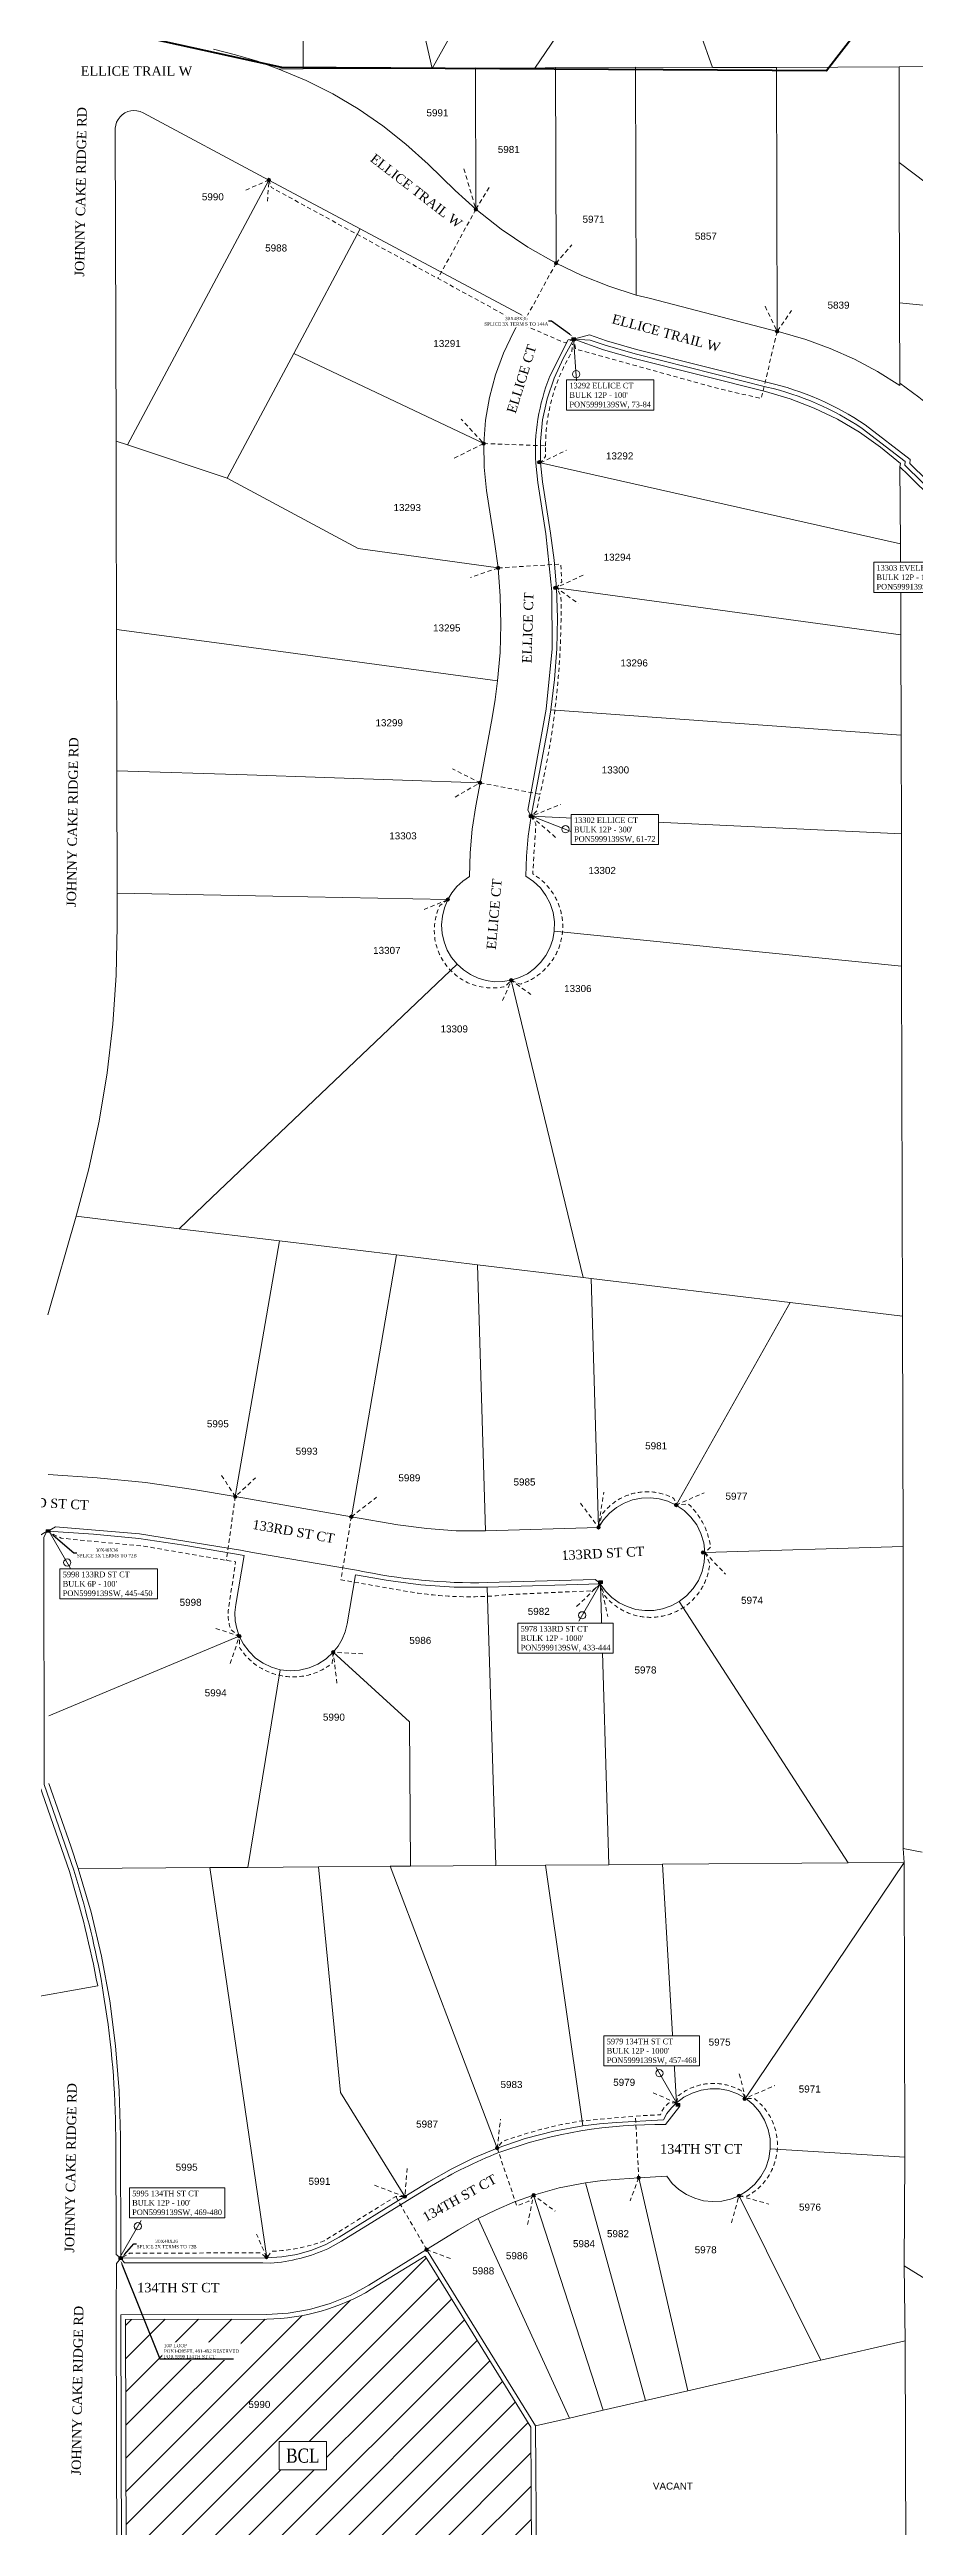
# Model space of a CAD drawing. Header units: feet. Extents: x 865220 to 2843873, y -2240498 to 972474.
# Drawn here: x 2835877 to 2836795, y 967143 to 969773 of the extents above; entities that cross this region are included whole.
import ezdxf
from ezdxf import colors
from ezdxf.entities.mleader import LeaderData, LeaderLine
from ezdxf.enums import TextEntityAlignment as Align
from ezdxf.lldxf.tags import DXFTag
from ezdxf.math import Vec2, Vec3

# ---------------------------------------------------------------- set-up
doc = ezdxf.new("R2010")
doc.units = ezdxf.units.FT
doc.header["$LTSCALE"] = 0.015
doc.header["$MEASUREMENT"] = 0
doc.linetypes.add('DASHED', pattern=[5, 3, -2])
doc.layers.get('0').update_dxf_attribs({"lineweight": 5})
for name, color, linetype, lineweight in [('144A', 112, '144A', 5), ('72B', 112, '72B', 5), ('BOC', 7, 'BOC', 5), ('Dakota County Addresses', 7, 'Continuous', 5), ('Dakota County Parcels', 7, 'Continuous', 5), ('DETAIL', 7, 'Continuous', 5), ('DROP BURIED', 7, 'DASHED', 5), ('NOTES', 7, 'Continuous', 5), ('RUNNING LINE (UNDERGROUND)', 10, 'Continuous', 5), ('STREET NAME', 7, 'Continuous', 5), ('TAIL', 1, 'MST', 5), ('TELEPHONE STRUCT-PROP', 6, 'Continuous', 5), ('TERMINAL SERVING AREAS', 1, 'Continuous', 5), ('TERMINALS', 7, 'Continuous', 5), ('WORK BOUNDARY', 110, 'Continuous', 40)]:
    doc.layers.add(name, color=color, linetype=linetype, lineweight=lineweight)
doc.styles.add('Dimensions 100', font='arial.ttf')
doc.styles.add('Line', font='txt.shx', dxfattribs={"height": 3})
doc.styles.add('SIMPLEX', font='times.ttf', dxfattribs={"width": 0.8})
doc.styles.get("Standard").update_dxf_attribs({"font": 'times.ttf'})
doc.styles.add('Utilities', font='arial.ttf', dxfattribs={"height": 2.5})
tags = doc.linetypes.add('144A', pattern='A,80,-5,["144A",Line,S=1.5,R=0,X=0,Y=-1.5],-24', length=109).pattern_tags.tags
tags[6] = DXFTag(74, 10)
tags = doc.linetypes.add('72B', pattern='A,80,-5,["72B",Line,S=1.5,R=0,X=0,Y=-1.5],-20', length=105).pattern_tags.tags
tags[6] = DXFTag(74, 10)
tags = doc.linetypes.add('BOC', pattern='A,100,-5,["BOC",Line,S=1,R=0,X=0,Y=-1.5],-12', length=117).pattern_tags.tags
tags[6] = DXFTag(74, 10)
tags = doc.linetypes.add('MST', pattern='A,5,-5,5,-5,["TAIL",Line,S=1.5,R=0,X=0,Y=-1.5],-20', length=40).pattern_tags.tags
tags[10] = DXFTag(74, 10)

# ---------------------------------------------------------------- blocks, each defined once
blk = doc.blocks.new('ACMAP_ANN_TEMPLATE_Dakota County Addresses')
at = {"layer": 'Dakota County Addresses', "style": 'Dimensions 100'}
blk.add_attdef('DakotaCountyAddress', text='', height=50, dxfattribs=at).set_placement((0, 0), align=Align.CENTER)
blk = doc.blocks.new('NEW HH')
at = {"ltscale": 40, "true_color": 0xffffff}
h = blk.add_hatch(color=7, dxfattribs=at)
h.dxf.hatch_style = 1
h.paths.add_polyline_path([(-0.061, -0.031, 0.414214), (-0.046, -0.046), (0.046, -0.046, 0.414214), (0.061, -0.031), (0.061, 0.031, 0.414214), (0.046, 0.046), (-0.046, 0.046, 0.414214), (-0.061, 0.031)])
at = {"layer": 'RUNNING LINE (UNDERGROUND)', "color": 6, "lineweight": 0, "const_width": 0.005, "flags": 128}
blk.add_lwpolyline([(-0.061, 0.031), (-0.061, -0.031, 0.414214), (-0.046, -0.046), (0.046, -0.046, 0.414214), (0.061, -0.031), (0.061, 0.031, 0.414214), (0.046, 0.046), (-0.046, 0.046, 0.414214)], format="xyb", close=True, dxfattribs=at)
at = {"layer": 'TELEPHONE STRUCT-PROP', "color": 18, "true_color": 0x000000, "style": 'Utilities'}
blk.add_text('HH', height=0.05, dxfattribs=at).set_placement((0, 0), align=Align.MIDDLE_CENTER)
blk = doc.blocks.new('Proposed FlowerPot')
at = {"ltscale": 100, "true_color": 0xffffff}
h = blk.add_hatch(color=7, dxfattribs=at)
h.dxf.hatch_style = 1
h.paths.add_polyline_path([(0, 0.06, 0.414214), (-0.06, 0, 0.414214), (0, -0.06, 0.414214), (0.06, 0, 0.414214)])
at = {"ltscale": 100}
blk.add_circle((0, 0), 0.0604, dxfattribs=at)
at = {"layer": 'RUNNING LINE (UNDERGROUND)', "color": 6, "lineweight": 0, "const_width": 0.00907, "flags": 128}
blk.add_lwpolyline([(-0.06, 0, -0.414214), (0, 0.06, -0.414214), (0.06, 0, -0.414214), (0, -0.06, -0.414214), (-0.06, 0)], format="xyb", dxfattribs=at)
at = {"color": 18, "linetype": 'ByBlock', "lineweight": -2, "ltscale": 100, "true_color": 0x000000, "style": 'Dimensions 100'}
blk.add_text('F', height=0.0744, dxfattribs=at).set_placement((-0.029, -0.037))
blk = doc.blocks.new('TERMINAL')
at = {"ltscale": 0.5, "flags": 128}
blk.add_lwpolyline([(-0.1, -0.6), (-0.1, 44.8)], dxfattribs=at)
at = {"ltscale": 0.5}
blk.add_circle((-0.1, 37.6), 3.83, dxfattribs=at)

msp = doc.modelspace()

# ---------------------------------------------------------------- hatches: boundary and pattern name
at = {"layer": 'BOC', "ltscale": 100}
h = msp.add_hatch(dxfattribs=at)
h.set_pattern_fill('ANSI31', color=5, scale=200)
edge = h.paths.add_edge_path()
edge.add_line((2835958, 967113.1), (2836388.2, 967115.8))
edge.add_line((2836388.2, 967115.8), (2836387.4, 967248.8))
edge.add_line((2836387.4, 967248.8), (2836275.1, 967430.5))
edge.add_line((2836275.1, 967430.5), (2836218.1, 967395.3))
edge.add_arc((2836104.3, 967584.1), 220.5, 270.7785, 301.0701, ccw=False)
edge.add_line((2836107.3, 967363.7), (2835957.3, 967363.3))
edge.add_line((2835957.3, 967363.3), (2835958, 967113.1))

# ---------------------------------------------------------------- linework, layer by layer
at = {"layer": '144A', "lineweight": 5, "ltscale": 100, "flags": 128}
msp.add_lwpolyline([(2836432.9, 969465.8), (2836450.5, 969464.9), (2836466.2, 969459.3), (2836498.3, 969450.1), (2836637.8, 969415, -0.089712), (2836739.2, 969370.9), (2836784.9, 969335.9), (2836784.5, 969332), (2836839.6, 969277.9), (2836841.5, 969269.2), (2836851.2, 969269), (2836909.7, 969213.8), (2836943.7, 969186.3), (2836978.7, 969160.1), (2837028.1, 969126.2), (2837094.4, 969081.3), (2837117.1, 969064.2, -0.062525), (2837131.5, 969051.5), (2837141.9, 969042.3, -0.062525), (2837175.1, 969000.9), (2837285.3, 968805.9), (2837309, 968763.7), (2837364.3, 968676.9), (2837419.3, 968604.4), (2837513.1, 968502.9), (2837549.2, 968469.7), (2837553.8, 968458.8), (2837561.8, 968459), (2837703.7, 968349.2), (2837792.6, 968283.4), (2837815.2, 968267.7), (2837838.6, 968253.6, 0.064953), (2837945.1, 968211.2), (2838017.9, 968192.7), (2838067.6, 968175.8), (2838091.9, 968165.4), (2838268.1, 968084.2), (2838270.3, 968077.7)], format="xyb", dxfattribs=at)
at = {"layer": '72B', "lineweight": 5, "ltscale": 100, "flags": 128}
msp.add_lwpolyline([(2835873.7, 968199.9), (2835870.4, 968193.8), (2835870.9, 967931.4), (2835902.4, 967840.4, -0.027001), (2835931.4, 967724.5), (2835934.6, 967703.5, -0.039583), (2835946.8, 967557.8), (2835947.3, 967432.4), (2835952.2, 967428.3), (2835947.6, 967422.7), (2835947.3, 967368.3), (2835948, 967108.1), (2835945, 966519.8), (2835950, 966517.8)], format="xyb", dxfattribs=at)
at = {"layer": 'Dakota County Parcels', "lineweight": 5}
for p, q in [((2836228.2, 969991.8), (2836282.7, 969753.2)), ((2836145.8, 969752.7), (2836145.4, 969982.3)), ((2836282.7, 969753.2), (2836364.2, 969899.7)), ((2836391.7, 969753.6), (2836481.6, 969885.9)), ((2836536.5, 969878.1), (2836580.2, 969754.2)), ((2836119.9, 969752.6), (2836145.8, 969752.7)), ((2836145.8, 969752.7), (2836282.7, 969753.2)), ((2836282.7, 969753.2), (2836328.6, 969753.9)), ((2836328.6, 969753.9), (2836391.7, 969753.6)), ((2836329, 969603.7), (2836328.6, 969753.9)), ((2836391.7, 969753.6), (2836413.6, 969754.2)), ((2836413.6, 969754.2), (2836498.6, 969754.5)), ((2836414.2, 969546.5), (2836413.6, 969754.2)), ((2836498.6, 969754.5), (2836580.2, 969754.2)), ((2836499.2, 969512.7), (2836498.6, 969754.5)), ((2836580.2, 969754.2), (2836648.3, 969754.4)), ((2836648.3, 969754.4), (2836778.2, 969754.9)), ((2836648.9, 969474.1), (2836648.3, 969754.4)), ((2836778.2, 969754.9), (2837093.8, 969756)), ((2836778.5, 969653.4), (2836778.2, 969754.9)), ((2835975.8, 969706.2), (2836109.4, 969634.8)), ((2835947.2, 969357.6), (2835946.4, 969689.7)), ((2836278.3, 969651.5), (2836307.1, 969623.7)), ((2836778.8, 969504.3), (2836778.5, 969653.4)), ((2836778.5, 969653.4), (2836905.4, 969556.7)), ((2835959.2, 969353.6), (2836109.4, 969634.8)), ((2836109.4, 969634.8), (2836206.4, 969583)), ((2836307.1, 969623.7), (2836329, 969603.7)), ((2836135.7, 969450.7), (2836206.4, 969583)), ((2836206.4, 969583), (2836378.4, 969491.1)), ((2836369, 969473.4), (2836378.4, 969491.1)), ((2836499.2, 969512.7), (2836513.1, 969509.3)), ((2836513.1, 969509.3), (2836648.9, 969474.1)), ((2836778.8, 969504.3), (2836900.1, 969492.5)), ((2836779, 969419), (2836778.8, 969504.3)), ((2836421.9, 969445.2), (2836432.9, 969465.8)), ((2836648.9, 969474.1), (2836652.4, 969473.3)), ((2836065.1, 969318.4), (2836135.7, 969450.7)), ((2836135.7, 969450.7), (2836337.4, 969355)), ((2836497, 969445.3), (2836636.6, 969410.1)), ((2836779, 969416.6), (2836779, 969419)), ((2835947.2, 969357.6), (2835959.2, 969353.6)), ((2835959.2, 969353.6), (2836065.1, 969318.4)), ((2836397.6, 969334.4), (2836399.8, 969314.5)), ((2836397.6, 969334.4), (2836779.9, 969248.4)), ((2836779.2, 969330.1), (2836779.6, 969333.7)), ((2836788, 969321.8), (2836779.2, 969330.1)), ((2836779.9, 969248.4), (2836779.2, 969330.1)), ((2836065.1, 969318.4), (2836204.1, 969243.5)), ((2836340.5, 969305.2), (2836349, 969250.6)), ((2836399.8, 969314.5), (2836408.3, 969259.9)), ((2836788, 969321.8), (2836841.5, 969269.2)), ((2836352.7, 969222.9), (2836349, 969250.6)), ((2836204.1, 969243.5), (2836352.7, 969222.9)), ((2836780.1, 969152), (2836779.9, 969248.4)), ((2836414.6, 969201.9), (2836780.1, 969152)), ((2835948.1, 969007.6), (2835947.7, 969157.6)), ((2836780.4, 969045.4), (2836780.1, 969152)), ((2836405.3, 969052.7), (2836408.6, 969072.3)), ((2836408.6, 969072.3), (2836780.4, 969045.4)), ((2836333.5, 968994.9), (2836346.3, 969063.7)), ((2836387.9, 968959.3), (2836405.3, 969052.7)), ((2836780.7, 968940.5), (2836780.4, 969045.4)), ((2835948.4, 968877.5), (2835948.1, 969007.6)), ((2836328.9, 968970.3), (2836333.5, 968994.9)), ((2836387.9, 968959.3), (2836780.7, 968940.5)), ((2836781, 968800.2), (2836780.7, 968940.5)), ((2835948.5, 968842.5), (2835948.4, 968877.5)), ((2836412.3, 968837.4), (2836781, 968800.2)), ((2836366.7, 968785.1), (2836442.9, 968469.5)), ((2836782, 968428.5), (2836781, 968800.2)), ((2835874.6, 968429.9), (2835905, 968534.6)), ((2835905, 968534.6), (2836014, 968521.4)), ((2836014, 968521.4), (2836120.6, 968508.5)), ((2836073.7, 968236.9), (2836120.6, 968508.5)), ((2836120.6, 968508.5), (2836244.9, 968493.5)), ((2836196.9, 968215.6), (2836244.9, 968493.5)), ((2836244.9, 968493.5), (2836330.8, 968483.1)), ((2836339.4, 968200.5), (2836330.8, 968483.1)), ((2836330.8, 968483.1), (2836442.9, 968469.5)), ((2836442.9, 968469.5), (2836451.3, 968468.5)), ((2836459.3, 968204.2), (2836451.3, 968468.5)), ((2836451.3, 968468.5), (2836662.8, 968442.9)), ((2836541.6, 968228), (2836662.8, 968442.9)), ((2836662.8, 968442.9), (2836782, 968428.5)), ((2836782.6, 968184), (2836782, 968428.5)), ((2835875, 968260.5), (2835927.2, 968256.9)), ((2836029.4, 968244.6), (2836073.7, 968236.9)), ((2836073.7, 968236.9), (2836196.9, 968215.6)), ((2835875.2, 968200.3), (2835923.1, 968197)), ((2836196.9, 968215.6), (2836246.1, 968207.1)), ((2836339.4, 968200.5), (2836459.3, 968204.2)), ((2836019.2, 968185.4), (2836083.2, 968174.4)), ((2836074.2, 968122.2), (2836083.2, 968174.4)), ((2836572.1, 968177.6), (2836782.6, 968184)), ((2836782.7, 967863.2), (2836782.6, 968184)), ((2836192.4, 968101.7), (2836201.4, 968154)), ((2836201.4, 968154), (2836235.9, 968148)), ((2836341.2, 968140.6), (2836461.1, 968144.2)), ((2836350.1, 967845.2), (2836341.2, 968140.6)), ((2836461.2, 968142.4), (2836461.1, 968144.2)), ((2836470.1, 967846.1), (2836461.2, 968142.4)), ((2836544.7, 968125.4), (2836724.2, 967848)), ((2835875.7, 968004.2), (2836078, 968088.8)), ((2836258.6, 967997.9), (2836177.7, 968071.6)), ((2836086.9, 967843.3), (2836121.5, 968053.1)), ((2836259.7, 967844.5), (2836258.6, 967997.9)), ((2835875.9, 967932.3), (2835899.1, 967865.8)), ((2835907.1, 967841.9), (2835899.1, 967865.8)), ((2836783.5, 967848.4), (2836782.7, 967863.2)), ((2836782.7, 967863.2), (2836802.7, 967859.5)), ((2835907.1, 967841.9), (2836046.6, 967843)), ((2836046.6, 967843), (2836086.9, 967843.3)), ((2836046.6, 967843), (2836107.1, 967428.7)), ((2836086.9, 967843.3), (2836162.2, 967843.8)), ((2836162.2, 967843.8), (2836238, 967844.4)), ((2836162.2, 967843.8), (2836185.4, 967604.3)), ((2836238, 967844.4), (2836259.7, 967844.5)), ((2836238, 967844.4), (2836351.7, 967545.2)), ((2836259.7, 967844.5), (2836350.1, 967845.2)), ((2836350.1, 967845.2), (2836402.9, 967845.6)), ((2836402.9, 967845.6), (2836470.1, 967846.1)), ((2836402.9, 967845.6), (2836442.7, 967568.7)), ((2836470.1, 967846.1), (2836527.2, 967846.5)), ((2836527.2, 967846.5), (2836724.2, 967848)), ((2836542, 967593.3), (2836527.2, 967846.5)), ((2836615.2, 967598.1), (2836783.5, 967848.4)), ((2836724.2, 967848), (2836783.5, 967848.4)), ((2836784.3, 967535.5), (2836783.5, 967848.4)), ((2836185.4, 967604.3), (2836253.7, 967493.7)), ((2836478.2, 967572.3), (2836528.1, 967575.2)), ((2835952.2, 967428.3), (2835951.8, 967557.9)), ((2836641.6, 967544.5), (2836784.3, 967535.5)), ((2836501.9, 967513.6), (2836531.6, 967515.3)), ((2836783.8, 967420.3), (2836784.3, 967535.5)), ((2836184, 967450.6), (2836253.7, 967493.7)), ((2836253.7, 967493.7), (2836279.3, 967509.5)), ((2836390.3, 967495.2), (2836464.3, 967266.8)), ((2836509.1, 967277.1), (2836445.4, 967508.4)), ((2836481.7, 967512.4), (2836501.9, 967513.6)), ((2836501.9, 967513.6), (2836554, 967287.4)), ((2836608.4, 967494.6), (2836695.3, 967319.9)), ((2836331.5, 967470.3), (2836310.8, 967458.4)), ((2836331.5, 967470.3), (2836428.3, 967258.5)), ((2836215.5, 967399.6), (2836276.8, 967437.4)), ((2836276.8, 967437.4), (2836310.8, 967458.4)), ((2836276.8, 967437.4), (2836392.4, 967250.3)), ((2835952.2, 967428.3), (2836107.1, 967428.7)), ((2836783.8, 967420.3), (2836864.9, 967369.8)), ((2836784.8, 967340.5), (2836783.8, 967420.3)), ((2835952.3, 967368.3), (2836107.3, 967368.7)), ((2835953, 967108.1), (2835952.3, 967368.3)), ((2836695.3, 967319.9), (2836784.8, 967340.5)), ((2836785.4, 967113.3), (2836784.8, 967340.5)), ((2836554, 967287.4), (2836695.3, 967319.9)), ((2836509.1, 967277.1), (2836554, 967287.4)), ((2836392.4, 967250.3), (2836428.3, 967258.5)), ((2836428.3, 967258.5), (2836464.3, 967266.8)), ((2836464.3, 967266.8), (2836509.1, 967277.1)), ((2836393.3, 967110.8), (2836392.4, 967250.3))]:
    msp.add_line(p, q, dxfattribs=at)
for points in [[(2836119.9, 969752.6), (2836097.2, 969760.8), (2836074.1, 969767.8), (2836050.7, 969773.7)], [(2836278.3, 969651.5), (2836254.9, 969672.7), (2836230.2, 969692.3), (2836204.2, 969710.2), (2836177.1, 969726.2), (2836148.9, 969740.4), (2836119.9, 969752.6)], [(2835975.8, 969706.2), (2835972.7, 969707.5), (2835969.4, 969708.3), (2835966.1, 969708.6), (2835962.8, 969708.2), (2835959.6, 969707.4), (2835956.5, 969706), (2835953.8, 969704.1), (2835951.4, 969701.8), (2835949.4, 969699.1), (2835947.8, 969696.1), (2835946.8, 969693), (2835946.4, 969689.7)], [(2836329, 969603.7), (2836355.9, 969582.6), (2836384.4, 969563.4), (2836414.2, 969546.5)], [(2836414.2, 969546.5), (2836441.7, 969533.4), (2836470.2, 969522.1), (2836499.2, 969512.7)], [(2836369, 969473.4), (2836358.3, 969451.1), (2836349.8, 969427.9), (2836343.4, 969404), (2836339.3, 969379.7), (2836337.4, 969355)], [(2836432.9, 969465.8), (2836464.6, 969454.5), (2836497, 969445.3)], [(2836779, 969416.6), (2836755.4, 969431.4), (2836730.8, 969444.5), (2836705.3, 969455.9), (2836679.2, 969465.5), (2836652.4, 969473.3)], [(2836421.9, 969445.2), (2836412.2, 969424.3), (2836404.8, 969402.6), (2836399.9, 969380.2), (2836397.5, 969357.3), (2836397.6, 969334.4)], [(2836779.6, 969333.7), (2836758.7, 969351.2), (2836736.3, 969366.9), (2836712.8, 969380.7), (2836688.2, 969392.6), (2836662.8, 969402.4), (2836636.6, 969410.1)], [(2836837.1, 969371.7), (2836818.7, 969388.6), (2836799.4, 969404.4), (2836779, 969419)], [(2835947.7, 969157.6), (2835947.3, 969297.6), (2835947.2, 969357.6)], [(2836337.4, 969355), (2836337.8, 969330), (2836340.5, 969305.2)], [(2836414.6, 969201.9), (2836412.1, 969231), (2836408.3, 969259.9)], [(2836352.2, 969103.1), (2836354.8, 969133), (2836355.7, 969163), (2836355, 969192.9), (2836352.7, 969222.9)], [(2836408.6, 969072.3), (2836412.7, 969104.6), (2836415, 969137), (2836415.7, 969169.5), (2836414.6, 969201.9)], [(2835947.7, 969157.6), (2836056.7, 969142.9), (2836352.2, 969103.1)], [(2836346.3, 969063.7), (2836349.6, 969083.3), (2836352.2, 969103.1)], [(2835948.1, 969007.6), (2836086.2, 969003.1), (2836333.5, 968994.9)], [(2836328.9, 968970.3), (2836325.1, 968945.4), (2836322.9, 968920.3), (2836322.2, 968895.2)], [(2836387.9, 968959.3), (2836384.6, 968938.2), (2836382.8, 968916.9), (2836382.2, 968895.6)], [(2836322.2, 968895.2), (2836315.2, 968890.3), (2836309, 968884.6), (2836303.6, 968878), (2836299.2, 968870.8)], [(2836412.3, 968837.4), (2836412.5, 968847.3), (2836411, 968857.1), (2836408, 968866.5), (2836403.5, 968875.3), (2836397.5, 968883.2), (2836390.4, 968890), (2836382.2, 968895.6)], [(2835948.4, 968877.5), (2836113.4, 968874.3), (2836299.2, 968870.8)], [(2836299.2, 968870.8), (2836295.7, 968862.2), (2836293.5, 968853.3), (2836292.6, 968844.1), (2836293.3, 968834.8), (2836295.3, 968825.8), (2836298.7, 968817.2), (2836303.3, 968809.3), (2836309.2, 968802.1)], [(2835905, 968534.6), (2835918.3, 968584.9), (2835929.2, 968635.7), (2835937.7, 968687), (2835943.8, 968738.6), (2835947.3, 968790.5), (2835948.5, 968842.5)], [(2836366.7, 968785.1), (2836375.5, 968788), (2836383.7, 968792.1), (2836391.2, 968797.5), (2836397.8, 968804), (2836403.3, 968811.4), (2836407.7, 968819.6), (2836410.7, 968828.3), (2836412.3, 968837.4)], [(2836014, 968521.4), (2836048.8, 968554.5), (2836309.2, 968802.1)], [(2836309.2, 968802.1), (2836315.8, 968796.1), (2836323.3, 968791.1), (2836331.4, 968787.3), (2836340, 968784.8), (2836348.9, 968783.6), (2836357.8, 968783.7), (2836366.7, 968785.1)], [(2836029.4, 968244.6), (2835978.4, 968252), (2835927.2, 968256.9)], [(2836541.6, 968228), (2836533, 968232), (2836523.8, 968234.6), (2836514.3, 968235.7), (2836504.8, 968235.3), (2836495.4, 968233.4), (2836486.5, 968230), (2836478.2, 968225.3), (2836470.8, 968219.3), (2836464.5, 968212.2), (2836459.3, 968204.2)], [(2836572.1, 968177.6), (2836570.9, 968187.8), (2836568, 968197.6), (2836563.5, 968206.8), (2836557.4, 968215.1), (2836550.1, 968222.2), (2836541.6, 968228)], [(2836246.1, 968207.1), (2836277, 968202.9), (2836308.2, 968200.7), (2836339.4, 968200.5)], [(2836019.2, 968185.4), (2835971.3, 968192.4), (2835923.1, 968197)], [(2836544.7, 968125.4), (2836552.8, 968131.7), (2836559.7, 968139.3), (2836565.2, 968147.9), (2836569.2, 968157.3), (2836571.5, 968167.3), (2836572.1, 968177.6)], [(2836235.9, 968148), (2836270.8, 968143.2), (2836305.9, 968140.7), (2836341.2, 968140.6)], [(2836074.2, 968122.2), (2836073.3, 968113.7), (2836073.7, 968105.2), (2836075.2, 968096.8), (2836078, 968088.8)], [(2836461.1, 968144.2), (2836466.7, 968136.5), (2836473.5, 968129.8), (2836481.3, 968124.3), (2836489.8, 968120.1), (2836499, 968117.2), (2836508.4, 968115.9), (2836517.9, 968116.1), (2836527.3, 968117.7), (2836536.3, 968120.9), (2836544.7, 968125.4)], [(2836177.7, 968071.6), (2836182.9, 968078.2), (2836187.2, 968085.6), (2836190.4, 968093.5), (2836192.4, 968101.7)], [(2836078, 968088.8), (2836082.4, 968080.1), (2836088.3, 968072.3), (2836095.3, 968065.5), (2836103.3, 968060), (2836112.2, 968055.8), (2836121.5, 968053.1)], [(2836121.5, 968053.1), (2836131.8, 968052), (2836142, 968052.6), (2836152, 968055), (2836161.5, 968059), (2836170.1, 968064.6), (2836177.7, 968071.6)], [(2835951.8, 967557.9), (2835950.5, 967606), (2835946.6, 967653.9), (2835940.4, 967701.6), (2835931.7, 967748.9), (2835920.6, 967795.7), (2835907.1, 967841.9)], [(2836542, 967593.3), (2836536.6, 967587.9), (2836531.9, 967581.8), (2836528.1, 967575.2)], [(2836615.2, 967598.1), (2836606.6, 967602.9), (2836597.3, 967606.3), (2836587.6, 967608), (2836577.8, 967608.2), (2836568.1, 967606.7), (2836558.7, 967603.7), (2836549.9, 967599.2), (2836542, 967593.3)], [(2836641.6, 967544.5), (2836641.3, 967554.9), (2836639.3, 967565.1), (2836635.5, 967574.8), (2836630.1, 967583.7), (2836623.3, 967591.6), (2836615.2, 967598.1)], [(2836442.7, 967568.7), (2836411.8, 967563.1), (2836381.4, 967555.3), (2836351.7, 967545.2)], [(2836478.2, 967572.3), (2836460.4, 967570.9), (2836442.7, 967568.7)], [(2836351.7, 967545.2), (2836326.8, 967534.8), (2836302.7, 967522.9), (2836279.3, 967509.5)], [(2836608.4, 967494.6), (2836617.3, 967500.1), (2836625.1, 967507), (2836631.7, 967515.1), (2836636.7, 967524.3), (2836640, 967534.2), (2836641.6, 967544.5)], [(2836531.6, 967515.3), (2836537.5, 967507.7), (2836544.6, 967501.2), (2836552.7, 967495.8), (2836561.5, 967491.9), (2836570.8, 967489.3), (2836580.4, 967488.4), (2836590, 967488.9), (2836599.4, 967491), (2836608.4, 967494.6)], [(2836390.3, 967495.2), (2836370.2, 967488), (2836350.6, 967479.7), (2836331.5, 967470.3)], [(2836445.4, 967508.4), (2836417.6, 967502.9), (2836390.3, 967495.2)], [(2836481.7, 967512.4), (2836463.5, 967510.9), (2836445.4, 967508.4)], [(2836107.1, 967428.7), (2836123.3, 967429.6), (2836139.2, 967432.3), (2836154.8, 967436.8), (2836169.8, 967442.9), (2836184, 967450.6)], [(2836107.3, 967368.7), (2836130, 967370), (2836152.5, 967373.8), (2836174.4, 967380.1), (2836195.5, 967388.7), (2836215.5, 967399.6)]]:
    msp.add_lwpolyline(points, dxfattribs=at)
at = {"layer": 'DROP BURIED', "lineweight": 5, "ltscale": 100, "flags": 128}
for points in [[(2836316.4, 969646.7), (2836329, 969603.7), (2836344.4, 969628.9)], [(2836084.8, 969624.1), (2836109.4, 969634.8), (2836107.7, 969609.5)], [(2836432.9, 969465.8), (2836423.8, 969461.8), (2836377.9, 969481.6), (2836112.1, 969626.8), (2836109.4, 969634.8)], [(2836329, 969603.7), (2836288.8, 969530.2)], [(2836414.2, 969546.5), (2836430.8, 969565.9)], [(2836414.2, 969546.5), (2836378.5, 969481.2)], [(2836636.1, 969500.7), (2836648.9, 969474.1), (2836664.2, 969496.4)], [(2836648.9, 969474.1), (2836631.9, 969402.7), (2836581.9, 969414.6), (2836435, 969455.4), (2836432.9, 969465.8)], [(2836306.1, 969339.5), (2836337.4, 969355), (2836313.6, 969380.8)], [(2836337.4, 969355), (2836403.1, 969352.6), (2836403.1, 969341.1), (2836397.6, 969334.4)], [(2836397.6, 969334.4), (2836425.2, 969348)], [(2836352.7, 969222.9), (2836323.4, 969212.8)], [(2836442.9, 969215.3), (2836414.6, 969201.9), (2836437.8, 969185)], [(2836307, 968979.6), (2836333.5, 968994.9), (2836304.3, 969009.5)], [(2836333.5, 968994.9), (2836397.1, 968982.5), (2836393.6, 968964.7), (2836387.9, 968959.3)], [(2836413.7, 968936.8), (2836387.9, 968959.3), (2836418.9, 968971.9)], [(2836274.1, 968860.1), (2836299.2, 968870.8)], [(2836357.4, 968763.5), (2836366.7, 968785.1), (2836387.3, 968770.2)], [(2836059.1, 968259.5), (2836073.7, 968236.9), (2836095.3, 968257)], [(2836073.7, 968236.9), (2836064.2, 968169.2)], [(2836196.9, 968215.6), (2836223.7, 968236.2)], [(2836440.1, 968230.1), (2836459.3, 968204.2), (2836464.8, 968241.7)], [(2836541.6, 968228), (2836571.5, 968241.1)], [(2836572.1, 968177.6), (2836593.9, 968154.7)], [(2836436, 968120.2), (2836461.1, 968144.2), (2836469.2, 968109.5)], [(2836068.4, 968059.6), (2836078, 968088.8), (2836052, 968097.3)], [(2836181.6, 968038.8), (2836177.7, 968071.6), (2836210.8, 968070)], [(2836608.7, 967623.9), (2836615.2, 967598.1), (2836646.3, 967611.6)], [(2836542, 967593.3), (2836516, 967604.4)], [(2836351.7, 967545.2), (2836355.3, 967576)], [(2836221.4, 967505.7), (2836253.7, 967493.7), (2836256.3, 967525.6)], [(2836276.8, 967437.4), (2836244, 967493.8)], [(2836383.9, 967464), (2836390.3, 967495.2), (2836413.3, 967478.3)], [(2836501.9, 967513.6), (2836492.7, 967489.3)], [(2836600.4, 967465.9), (2836608.4, 967494.6), (2836640, 967485.8)], [(2836106.9, 967429.6), (2836096.2, 967453.9)], [(2836276.8, 967437.4), (2836303.1, 967427.5)]]:
    msp.add_lwpolyline(points, dxfattribs=at)
for points in [[(2836352.7, 969222.9), (2836419.1, 969227), (2836420.3, 969208.2), (2836414.6, 969201.9), (2836419.4, 969192.9, -0.061574), (2836397.1, 968982.5)], [(2836299.2, 968870.8), (2836290.8, 968864.6, 0.628853), (2836360.6, 968778.6), (2836366.7, 968785.1), (2836376.3, 968781, 0.649704), (2836389.4, 968898), (2836392.8, 968951.2), (2836387.9, 968959.3)], [(2836459.3, 968204.2), (2836463.1, 968218.1, -0.372715), (2836539.3, 968234.9), (2836541.6, 968228), (2836554.3, 968229.3, -0.177948), (2836578.1, 968183.3), (2836572.1, 968177.6)], [(2836177.7, 968071.6), (2836176.4, 968059.8, -0.448592), (2836078.1, 968077.3), (2836078, 968088.8), (2836068.7, 968096.2, -0.105121), (2836066.4, 968117.2), (2836074.1, 968167.7), (2836064.2, 968169.2), (2835976.8, 968184.3), (2835888.8, 968192.8), (2835877, 968198.7)], [(2836196.9, 968215.6), (2836185.9, 968148.6), (2836261.4, 968135.3, 0.064841), (2836363.4, 968132.8), (2836452.9, 968137), (2836461.1, 968144.2), (2836465.9, 968131.7, 0.670983), (2836577.3, 968166.1), (2836572.1, 968177.6)], [(2836542, 967593.3), (2836534.5, 967593.4, 0.174167), (2836525.1, 967580.7), (2836498.5, 967579.2), (2836501.9, 967513.6)], [(2836542, 967593.3), (2836543.5, 967600.5, -0.306517), (2836610.7, 967606.2), (2836615.2, 967598.1)], [(2836608.4, 967494.6), (2836617, 967494.1, 0.539356), (2836625.1, 967597.5), (2836615.2, 967598.1)], [(2836390.3, 967495.2), (2836385.3, 967488.7), (2836372.5, 967483.9), (2836351.7, 967545.2), (2836356.9, 967552, -0.049503), (2836441.5, 967574.1), (2836498.5, 967579.2)], [(2835954.3, 967429.3), (2835961.4, 967433.5), (2836100.2, 967434.1), (2836107.1, 967428.7), (2836112.3, 967435.6, 0.078902), (2836167.9, 967446.6), (2836244, 967493.8), (2836253.7, 967493.7)]]:
    msp.add_lwpolyline(points, format="xyb", dxfattribs=at)
at = {"layer": 'TAIL', "lineweight": 5, "ltscale": 100, "flags": 128}
for points in [[(2836387.9, 968959.3), (2836384.1, 968965.7), (2836403.7, 969073), (2836410, 969137.2), (2836409.7, 969197.6), (2836408.7, 969208), (2836403.3, 969259.2), (2836394.8, 969313.8), (2836392.6, 969334, -0.110482), (2836407.6, 969426.4), (2836426.9, 969465), (2836432.9, 969465.8)], [(2836432.8, 969465.9), (2836449.8, 969470.4), (2836467.7, 969464.1), (2836499.6, 969454.9), (2836639, 969419.9, -0.089812), (2836742.2, 969375), (2836790.2, 969338.2), (2836789.7, 969333.9), (2836844.2, 969280.4), (2836841.5, 969269.2)], [(2835839.9, 967696.1), (2835844.8, 967702.5), (2835927.7, 967717.4, 0.028409), (2835897.6, 967838.8), (2835865.9, 967930.6), (2835865.4, 968195.1), (2835874.2, 968200.4)], [(2836461, 968144.9), (2836455.7, 968148.9), (2836341, 968145.6, -0.058543), (2836202.4, 968158.9), (2836092.1, 968177.7), (2836079.4, 968180.2), (2835971.9, 968197.4), (2835882.9, 968204.8), (2835876.1, 968201.1)], [(2836545.7, 967589.9), (2836530.5, 967570.2, 0.091662), (2836353.5, 967540.5, 0.041829), (2836281.9, 967505.2), (2836256.4, 967489.4), (2836186.5, 967446.3), (2836172, 967438.4, -0.08561), (2836111.1, 967422.9), (2836102.9, 967423.3), (2835956.1, 967423.3), (2835952.2, 967428.3)]]:
    msp.add_lwpolyline(points, format="xyb", dxfattribs=at)
at = {"layer": 'TERMINAL SERVING AREAS', "color": 5, "lineweight": 5, "ltscale": 50, "flags": 128}
msp.add_lwpolyline([(2835958, 967113.1), (2836388.2, 967115.8), (2836387.4, 967248.8), (2836275.1, 967430.5), (2836218.1, 967395.3, -0.132947), (2836107.3, 967363.7), (2835957.3, 967363.3)], format="xyb", close=True, dxfattribs=at)
at = {"layer": 'WORK BOUNDARY', "ltscale": 50, "flags": 128}
msp.add_lwpolyline([(2835821.1, 965754.9), (2838590.8, 965764.5), (2838540.7, 967567.4), (2838686.6, 968165.9), (2838544, 968252.2), (2838539.3, 969179.3), (2839357.9, 968944.5), (2839658.8, 969551.7), (2838852.5, 969561.3), (2838405.2, 970043.2), (2837860.9, 969889.4), (2837271.6, 969893.1), (2836764.9, 969833.1), (2836701.1, 969750.6), (2836123.1, 969754.3), (2835849.1, 969814.4), (2835856.6, 968748.8), (2835792.4, 968470.2), (2835728.6, 968203.8), (2835736.1, 968083.7), (2835480.8, 967776), (2835548.4, 967539.7), (2835694.8, 967520.9), (2835833.7, 967524.7)], close=True, dxfattribs=at)

# ---------------------------------------------------------------- block references
at = {"lineweight": 5}
for name, p, xscale, yscale, zscale in [('Proposed FlowerPot', (2836109.4, 969634.8), 30, 30, 30), ('Proposed FlowerPot', (2836329, 969603.7), 30, 30, 30), ('Proposed FlowerPot', (2836414.2, 969546.5), 30, 30, 30), ('NEW HH', (2836432.8, 969465.9), 40, 40, 40), ('Proposed FlowerPot', (2836648.9, 969474.1), 30, 30, 30), ('Proposed FlowerPot', (2836337.4, 969355), 30, 30, 30), ('Proposed FlowerPot', (2836396.2, 969335.1), 30, 30, 30), ('Proposed FlowerPot', (2836352.7, 969222.9), 30, 30, 30), ('Proposed FlowerPot', (2836413.2, 969201.7), 30, 30, 30), ('Proposed FlowerPot', (2836333.5, 968994.9), 30, 30, 30), ('NEW HH', (2836387.8, 968959.4), 40, 40, 40), ('Proposed FlowerPot', (2836299.2, 968870.8), 30, 30, 30), ('Proposed FlowerPot', (2836366.7, 968785.1), 30, 30, 30), ('Proposed FlowerPot', (2836073.7, 968236.9), 30, 30, 30), ('Proposed FlowerPot', (2836541.6, 968228), 30, 30, 30), ('NEW HH', (2835875.1, 968200.4), 40, 40, 40), ('Proposed FlowerPot', (2836196.9, 968215.6), 30, 30, 30), ('Proposed FlowerPot', (2836459.3, 968204.2), 30, 30, 30), ('Proposed FlowerPot', (2836570.1, 968177.6), 30, 30, 30), ('NEW HH', (2836461.4, 968146), 40, 40, 40), ('Proposed FlowerPot', (2836078, 968088.8), 30, 30, 30), ('Proposed FlowerPot', (2836177.7, 968071.6), 30, 30, 30), ('Proposed FlowerPot', (2836614.4, 967597.5), 30, 30, 30), ('NEW HH', (2836543.7, 967591), 40, 40, 40), ('Proposed FlowerPot', (2836351.7, 967545.2), 30, 30, 30), ('Proposed FlowerPot', (2836501.9, 967513.6), 30, 30, 30), ('Proposed FlowerPot', (2836253.7, 967493.7), 30, 30, 30), ('Proposed FlowerPot', (2836390.3, 967495.2), 30, 30, 30), ('Proposed FlowerPot', (2836608.4, 967494.6), 30, 30, 30), ('Proposed FlowerPot', (2836276.8, 967437.4), 30, 30, 30), ('NEW HH', (2835952.1, 967428.4), 40, 40, 40), ('Proposed FlowerPot', (2836106.8, 967429.6), 30, 30, 30)]:
    msp.add_blockref(name, p, dxfattribs=dict(at, xscale=xscale, yscale=yscale, zscale=zscale))
at = {"layer": 'Dakota County Addresses', "lineweight": 5, "xscale": 0.15, "yscale": 0.15, "zscale": 0.15}
for p, values in [((2836288.3, 969702.4), {'DakotaCountyAddress': '5991'}), ((2836364, 969663.5), {'DakotaCountyAddress': '5981'}), ((2836049.9, 969613.2), {'DakotaCountyAddress': '5990'}), ((2836454, 969589.4), {'DakotaCountyAddress': '5971'}), ((2836117.1, 969558.9), {'DakotaCountyAddress': '5988'}), ((2836573.2, 969571.4), {'DakotaCountyAddress': '5857'}), ((2836714, 969498.2), {'DakotaCountyAddress': '5839'}), ((2836298.5, 969457.5), {'DakotaCountyAddress': '13291'}), ((2836481.7, 969338.1), {'DakotaCountyAddress': '13292'}), ((2836256.2, 969283.3), {'DakotaCountyAddress': '13293'}), ((2836479.2, 969230.6), {'DakotaCountyAddress': '13294'}), ((2836298.2, 969155.5), {'DakotaCountyAddress': '13295'}), ((2836497.1, 969118.3), {'DakotaCountyAddress': '13296'}), ((2836237.1, 969054.8), {'DakotaCountyAddress': '13299'}), ((2836477.2, 969004.7), {'DakotaCountyAddress': '13300'}), ((2836251.7, 968934.7), {'DakotaCountyAddress': '13303'}), ((2836463.1, 968898), {'DakotaCountyAddress': '13302'}), ((2836234.6, 968813.1), {'DakotaCountyAddress': '13307'}), ((2836437.3, 968772.6), {'DakotaCountyAddress': '13306'}), ((2836306.1, 968729.7), {'DakotaCountyAddress': '13309'}), ((2836055.2, 968310.5), {'DakotaCountyAddress': '5995'}), ((2836149.5, 968281.4), {'DakotaCountyAddress': '5993'}), ((2836520.4, 968287.1), {'DakotaCountyAddress': '5981'}), ((2836258.5, 968253.1), {'DakotaCountyAddress': '5989'}), ((2836380.7, 968248.7), {'DakotaCountyAddress': '5985'}), ((2836605.7, 968233.6), {'DakotaCountyAddress': '5977'}), ((2836026.3, 968120.9), {'DakotaCountyAddress': '5998'}), ((2836622.2, 968123.1), {'DakotaCountyAddress': '5974'}), ((2836395.8, 968111.3), {'DakotaCountyAddress': '5982'}), ((2836270.1, 968080.5), {'DakotaCountyAddress': '5986'}), ((2836509.1, 968049.1), {'DakotaCountyAddress': '5978'}), ((2836052.9, 968024.8), {'DakotaCountyAddress': '5994'}), ((2836178.4, 967999), {'DakotaCountyAddress': '5990'}), ((2836587.8, 967654), {'DakotaCountyAddress': '5975'}), ((2836366.9, 967609), {'DakotaCountyAddress': '5983'}), ((2836486.5, 967611.3), {'DakotaCountyAddress': '5979'}), ((2836683.4, 967604.2), {'DakotaCountyAddress': '5971'}), ((2836277.3, 967567), {'DakotaCountyAddress': '5987'}), ((2836022.1, 967521.2), {'DakotaCountyAddress': '5995'}), ((2836163.1, 967506.2), {'DakotaCountyAddress': '5991'}), ((2836683.7, 967478.8), {'DakotaCountyAddress': '5976'}), ((2836443.8, 967440), {'DakotaCountyAddress': '5984'}), ((2836479.9, 967450.6), {'DakotaCountyAddress': '5982'}), ((2836573, 967433.5), {'DakotaCountyAddress': '5978'}), ((2836336.9, 967411.1), {'DakotaCountyAddress': '5988'}), ((2836372.6, 967427.2), {'DakotaCountyAddress': '5986'}), ((2836099.3, 967269.3), {'DakotaCountyAddress': '5990'}), ((2836538.2, 967182.6), {'DakotaCountyAddress': 'VACANT'})]:
    msp.add_blockref('ACMAP_ANN_TEMPLATE_Dakota County Addresses', p, dxfattribs=at).add_auto_attribs(values)
at = {"layer": 'TERMINALS', "lineweight": 5, "ltscale": 0.5}
for p, rotation in [((2836389.1, 968959), 248.7554563396172), ((2835876.5, 968199.4), 210), ((2836460.6, 968143.5), 150), ((2836542.8, 967592.2), 30), ((2835951.6, 967429.6), 329.9999999999999)]:
    msp.add_blockref('TERMINAL', p, dxfattribs=dict(at, rotation=rotation))

# ---------------------------------------------------------------- texts
at = {"layer": 'STREET NAME', "lineweight": 5, "ltscale": 40, "char_height": 10, "attachment_point": 1}
for s, insert in [('ELLICE TRAIL W', (2835909.7, 969755.5)), ('134TH ST CT', (2836524.6, 967549.4)), ('134TH ST CT', (2835969.6, 967402.1))]:
    msp.add_mtext(s, dxfattribs=dict(at, insert=insert))
for s, insert, rotation in [('JOHNNY CAKE RIDGE RD', (2835903.3, 969532.3), 89.1372), ('ELLICE TRAIL W', (2836222.2, 969663.5), 322.229), ('ELLICE TRAIL W', (2836475.3, 969492.6), 344.9126), ('ELLICE CT', (2836361.6, 969389.3), 72.6443), ('ELLICE CT', (2836378.1, 969122), 88.4015), ('JOHNNY CAKE RIDGE RD', (2835894.6, 968863.1), 89.1372), ('ELLICE CT', (2836340.3, 968818.4), 85.1648), ('133RD ST CT', (2835830.3, 968237.4), 357.0827), ('133RD ST CT', (2836093.1, 968212.6), 349.9639), ('133RD ST CT', (2836419.6, 968179.4), 3.0143), ('JOHNNY CAKE RIDGE RD', (2835892.7, 967434.3), 89.1372), ('134TH ST CT', (2836271.2, 967475.4), 29.1412), ('JOHNNY CAKE RIDGE RD', (2835899.8, 967197.8), 89.1372)]:
    msp.add_mtext(s, dxfattribs=dict(at, insert=insert, rotation=rotation))

# ---------------------------------------------------------------- next in the draw order: texts
at = {"layer": 'NOTES', "color": 5, "lineweight": 5, "ltscale": 0.5, "insert": (2836145.4, 967218.6), "char_height": 15, "attachment_point": 5, "style": 'SIMPLEX', "bg_fill": 19, "box_fill_scale": 1.5, "bg_fill_color": 256, "bg_fill_transparency": 0}
msp.add_mtext('BCL', dxfattribs=at)
at = {"layer": 'TERMINALS', "lineweight": 5, "ltscale": 0.5, "char_height": 6, "attachment_point": 1, "style": 'SIMPLEX', "bg_fill": 19, "box_fill_scale": 1.5, "bg_fill_color": 256, "bg_fill_transparency": 0}
for s, insert in [("13292 ELLICE CT\\PBULK 12P - 100'\\PPON5999139SW, 73-84", (2836428.4, 969419.5)), ("13303 EVELETH WAY\\PBULK 12P - 1000'\\PPON5999139SW, 85-96 ", (2836754.3, 969226)), ("13302 ELLICE CT\\PBULK 12P - 300'\\PPON5999139SW, 61-72", (2836433.3, 968958.2)), ("5998 133RD ST CT\\PBULK 6P - 100'\\PPON5999139SW, 445-450 ", (2835890.6, 968157.3)), ("5978 133RD ST CT\\PBULK 12P - 1000'\\PPON5999139SW, 433-444", (2836376.6, 968099.6)), ("5979 134TH ST CT\\PBULK 12P - 1000'\\PPON5999139SW, 457-468", (2836468, 967661.5)), ("5995 134TH ST CT\\PBULK 12P - 100'\\PPON5999139SW, 469-480", (2835964.3, 967500.1))]:
    msp.add_mtext(s, dxfattribs=dict(at, insert=insert))

# ---------------------------------------------------------------- next in the draw order: leaders
at = {"layer": 'DETAIL', "lineweight": 5, "ltscale": 5}
ml = msp.add_multileader_mtext('Standard', dxfattribs=at)
ml.set_content("100' LOOP\\PPON14205FT, 481-492 RESERVED\\PFOR 5990 134TH ST CT", color=256)
ml.set_leader_properties()
ml.build(insert=Vec2(0, 0))
ml.multileader.update_dxf_attribs({"text_left_attachment_type": 5, "text_right_attachment_type": 5, "dogleg_length": 3})
ctx = ml.context
ctx.base_point, ctx.char_height, ctx.landing_gap_size, ctx.plane_origin = Vec3(2835996.5, 967321.4), 3.5, 1.5, Vec3(2836115.4, 967277.2)
ctx.left_attachment, ctx.right_attachment = 5, 5
notes = []
notes.append((ctx, [(1, (1, 1, 0), (2835993.5, 967321.4), (1, 0), 3, [(0, [(2835952, 967425.8)], 0, [])])]))
ctx.mtext.insert, ctx.mtext.flow_direction = Vec3(2835998, 967337.3), 5
ctx.mtext.has_bg_fill, ctx.mtext.bg_color, ctx.mtext.bg_scale_factor, ctx.mtext.bg_transparency, ctx.mtext.use_window_bg_color = 1, -1027028792, 1.5, 0, 1
for ctx, leaders in notes:
    for number, flags, end, landing, length, lines in leaders:
        leader = LeaderData()
        leader.index, (leader.has_last_leader_line, leader.has_dogleg_vector, leader.attachment_direction) = number, flags
        leader.last_leader_point, leader.dogleg_vector, leader.dogleg_length = Vec3(end), Vec3(landing), length
        for number, points, colour, breaks in lines:
            line = LeaderLine()
            line.index, line.vertices, line.color, line.breaks = number, Vec3.list(points), colors.encode_raw_color(colour), breaks
            leader.lines.append(line)
        ctx.leaders.append(leader)

# ---------------------------------------------------------------- next in the draw order: block references
at = {"layer": 'TERMINALS', "lineweight": 5, "ltscale": 0.5, "rotation": 183.9656588172005}
msp.add_blockref('TERMINAL', (2836432.8, 969466.2), dxfattribs=at)

# ---------------------------------------------------------------- next in the draw order: leaders
at = {"layer": 'DETAIL', "lineweight": 5, "ltscale": 5}
ml = msp.add_multileader_mtext('Standard', dxfattribs=at)
ml.set_content('30X48X36\\PSPLICE 3X TERMS TO 72B', color=256)
ml.set_leader_properties()
ml.build(insert=Vec2(0, 0))
ml.multileader.update_dxf_attribs({"has_text_frame": 1, "text_left_attachment_type": 2, "text_right_attachment_type": 2, "dogleg_length": 3})
ctx = ml.context
ctx.base_point, ctx.char_height, ctx.landing_gap_size, ctx.plane_origin = Vec3(2835905.5, 968177.2), 3.5, 1.5, Vec3(2835961.2, 968199.9)
ctx.left_attachment, ctx.right_attachment, ctx.text_align_type = 2, 2, 1
notes = []
notes.append((ctx, [(1, (1, 1, 0), (2835902.5, 968177.2), (1, 0), 3, [(0, [(2835877.3, 968198.4)], 0, [])])]))
ctx.mtext.insert, ctx.mtext.alignment, ctx.mtext.flow_direction = Vec3(2835937.4, 968181.9), 2, 5
ctx.mtext.has_bg_fill, ctx.mtext.bg_color, ctx.mtext.bg_scale_factor, ctx.mtext.bg_transparency, ctx.mtext.use_window_bg_color = 1, -1027028792, 1.5, 0, 1
ml = msp.add_multileader_mtext('Standard', dxfattribs=at)
ml.set_content('30X48X36\\PSPLICE 2X TERMS TO 72B', color=256)
ml.set_leader_properties()
ml.build(insert=Vec2(0, 0))
ml.multileader.update_dxf_attribs({"has_text_frame": 1, "text_left_attachment_type": 2, "text_right_attachment_type": 2, "dogleg_length": 3})
ctx = ml.context
ctx.base_point, ctx.char_height, ctx.landing_gap_size, ctx.plane_origin = Vec3(2835969, 967443.4), 3.5, 1.5, Vec3(2836036.8, 967466.9)
ctx.left_attachment, ctx.right_attachment, ctx.text_align_type = 2, 2, 1
notes.append((ctx, [(1, (1, 1, 0), (2835966, 967443.4), (1, 0), 3, [(0, [(2835953.7, 967429.1)], 0, [])])]))
ctx.mtext.insert, ctx.mtext.alignment, ctx.mtext.flow_direction = Vec3(2836000.9, 967448.1), 2, 5
ctx.mtext.has_bg_fill, ctx.mtext.bg_color, ctx.mtext.bg_scale_factor, ctx.mtext.bg_transparency, ctx.mtext.use_window_bg_color = 1, -1027028792, 1.5, 0, 1
for ctx, leaders in notes:
    for number, flags, end, landing, length, lines in leaders:
        leader = LeaderData()
        leader.index, (leader.has_last_leader_line, leader.has_dogleg_vector, leader.attachment_direction) = number, flags
        leader.last_leader_point, leader.dogleg_vector, leader.dogleg_length = Vec3(end), Vec3(landing), length
        for number, points, colour, breaks in lines:
            line = LeaderLine()
            line.index, line.vertices, line.color, line.breaks = number, Vec3.list(points), colors.encode_raw_color(colour), breaks
            leader.lines.append(line)
        ctx.leaders.append(leader)

# ---------------------------------------------------------------- next in the draw order: leaders
ml = msp.add_multileader_mtext('Standard', dxfattribs=at)
ml.set_content('30X48X36\\PSPLICE 3X TERM S TO 144A', color=256)
ml.set_leader_properties()
ml.build(insert=Vec2(0, 0))
ml.multileader.update_dxf_attribs({"has_text_frame": 1, "text_left_attachment_type": 2, "text_right_attachment_type": 2, "dogleg_length": 3})
ctx = ml.context
ctx.base_point, ctx.char_height, ctx.landing_gap_size, ctx.plane_origin = Vec3(2836337.9, 969484.8), 3.5, 1.5, Vec3(2836455.9, 969501.6)
ctx.left_attachment, ctx.right_attachment, ctx.text_align_type = 2, 2, 1
notes = []
notes.append((ctx, [(0, (1, 1, 0), (2836409.2, 969484.8), (-1, 0), 3, [(0, [(2836431.6, 969468.7)], 0, [])])]))
ctx.mtext.insert, ctx.mtext.alignment, ctx.mtext.flow_direction = Vec3(2836372, 969489.5), 2, 5
ctx.mtext.has_bg_fill, ctx.mtext.bg_color, ctx.mtext.bg_scale_factor, ctx.mtext.bg_transparency, ctx.mtext.use_window_bg_color = 1, -1027028792, 1.5, 0, 1
for ctx, leaders in notes:
    for number, flags, end, landing, length, lines in leaders:
        leader = LeaderData()
        leader.index, (leader.has_last_leader_line, leader.has_dogleg_vector, leader.attachment_direction) = number, flags
        leader.last_leader_point, leader.dogleg_vector, leader.dogleg_length = Vec3(end), Vec3(landing), length
        for number, points, colour, breaks in lines:
            line = LeaderLine()
            line.index, line.vertices, line.color, line.breaks = number, Vec3.list(points), colors.encode_raw_color(colour), breaks
            leader.lines.append(line)
        ctx.leaders.append(leader)

# ---------------------------------------------------------------- next in the draw order: linework, layer by layer
at = {"layer": 'DROP BURIED', "lineweight": 5, "ltscale": 100, "flags": 128}
msp.add_lwpolyline([(2836403.1, 969352.6, -0.137432), (2836430.9, 969452), (2836431.7, 969461)], format="xyb", dxfattribs=at)

doc.saveas('drawing.dxf')
